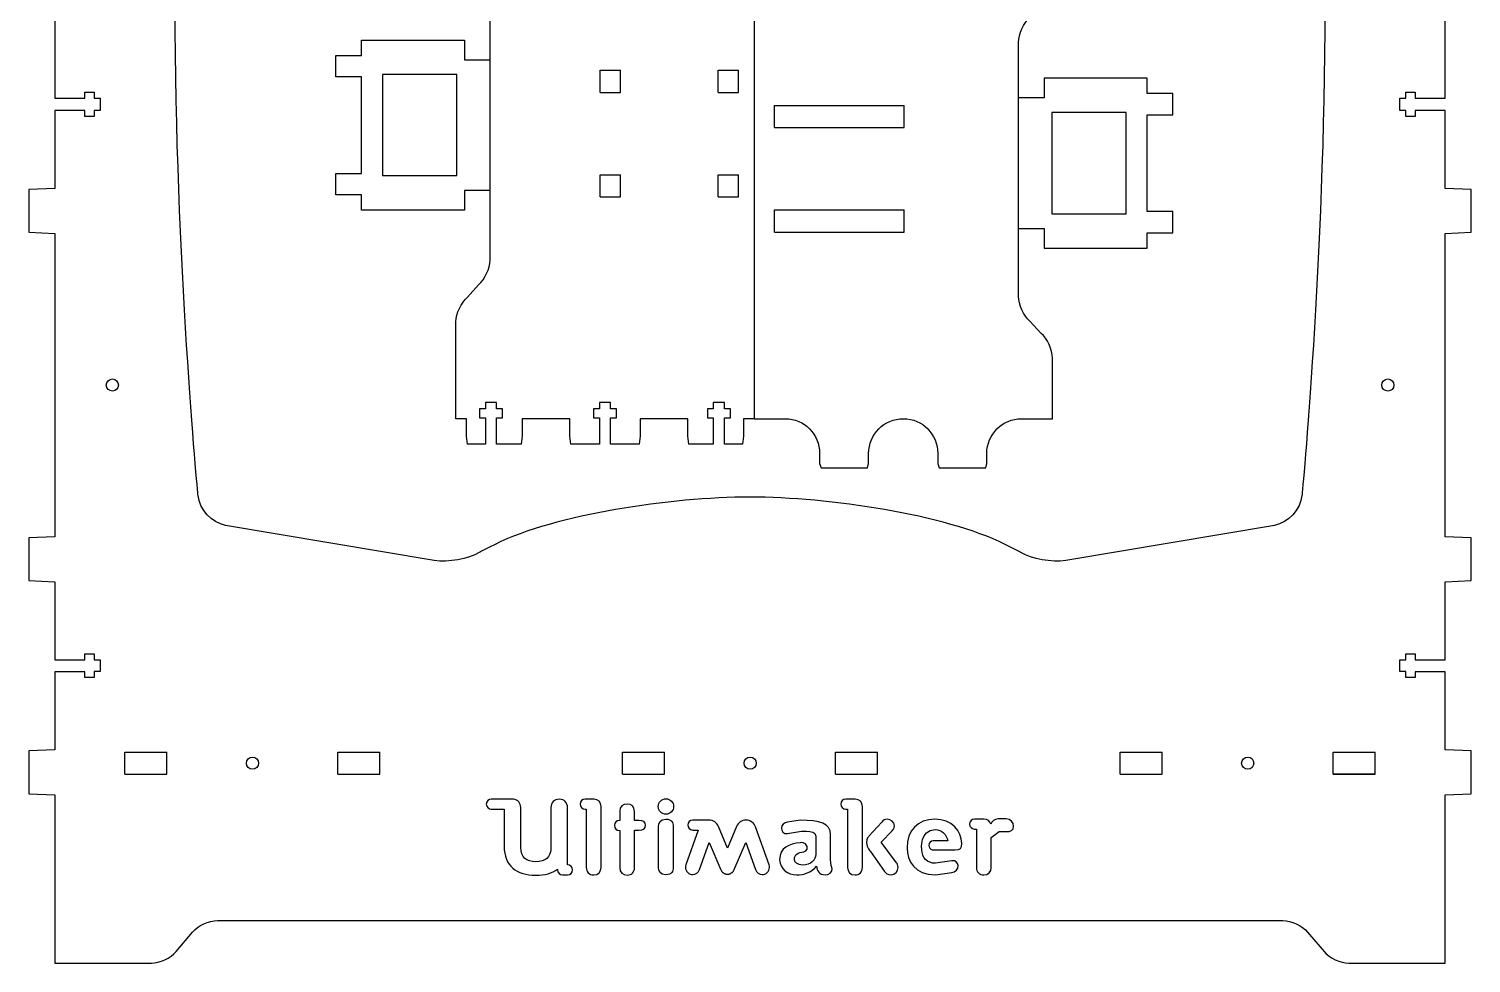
# Model space of a CAD drawing. Header units: millimetres. Extents: x -1166 to -93, y -857 to -63.
# Drawn here: x -805.1 to -466.6, y -856.7 to -637.5 of the extents above; entities that cross this region are included whole.
import ezdxf

# ---------------------------------------------------------------- set-up
doc = ezdxf.new("R2010")
doc.units = ezdxf.units.MM
doc.layers.add('CUTS', color=1, linetype='Continuous', true_color=0xff0000)

msp = doc.modelspace()

# ---------------------------------------------------------------- linework, layer by layer
at = {"layer": 'CUTS', "color": 1, "lineweight": 25, "true_color": 0xff0000}
for p, q in [((-671.05, -652.37), (-671.05, -647.17)), ((-671.05, -647.17), (-666.26, -647.17)), ((-666.26, -652.37), (-666.26, -647.17)), ((-643.36, -652.37), (-643.36, -647.17)), ((-643.36, -647.17), (-638.57, -647.17)), ((-638.57, -652.37), (-638.57, -647.17)), ((-671.05, -652.37), (-666.26, -652.37)), ((-643.36, -652.37), (-638.57, -652.37)), ((-630.14, -660.62), (-630.14, -655.42)), ((-630.14, -655.42), (-599.66, -655.42)), ((-599.66, -660.62), (-599.66, -655.42)), ((-630.14, -660.62), (-599.66, -660.62)), ((-671.05, -676.88), (-671.05, -671.68)), ((-671.05, -671.68), (-666.26, -671.68)), ((-666.26, -676.88), (-666.26, -671.68)), ((-643.36, -676.88), (-643.36, -671.68)), ((-643.36, -671.68), (-638.57, -671.68)), ((-638.57, -676.88), (-638.57, -671.68)), ((-671.05, -676.88), (-666.26, -676.88)), ((-643.36, -676.88), (-638.57, -676.88)), ((-630.14, -685.13), (-630.14, -679.93)), ((-630.14, -679.93), (-599.66, -679.93)), ((-599.66, -685.13), (-599.66, -679.93)), ((-630.14, -685.13), (-599.66, -685.13)), ((-782.54, -812.37), (-782.54, -807.17)), ((-782.54, -807.17), (-772.69, -807.17)), ((-772.69, -812.37), (-772.69, -807.17)), ((-732.54, -812.37), (-732.54, -807.17)), ((-732.54, -807.17), (-722.69, -807.17)), ((-722.69, -812.37), (-722.69, -807.17)), ((-665.76, -812.37), (-665.76, -807.17)), ((-665.76, -807.17), (-655.91, -807.17)), ((-655.91, -812.37), (-655.91, -807.17)), ((-615.76, -812.37), (-615.76, -807.17)), ((-615.76, -807.17), (-605.91, -807.17)), ((-605.91, -812.37), (-605.91, -807.17)), ((-548.98, -812.37), (-548.98, -807.17)), ((-548.98, -807.17), (-539.13, -807.17)), ((-539.13, -812.37), (-539.13, -807.17)), ((-498.98, -812.37), (-498.98, -807.17)), ((-498.98, -807.17), (-489.13, -807.17)), ((-489.13, -812.37), (-489.13, -807.17)), ((-782.54, -812.37), (-772.69, -812.37)), ((-732.54, -812.37), (-722.69, -812.37)), ((-665.76, -812.37), (-655.91, -812.37)), ((-615.76, -812.37), (-605.91, -812.37)), ((-548.98, -812.37), (-539.13, -812.37)), ((-498.98, -812.37), (-489.13, -812.37)), ((-489.13, -812.37), (-498.98, -812.37))]:
    msp.add_line(p, q, dxfattribs=at)
for points in [[(-634.86, -603.37), (-634.86, -728.93), (-627.58, -728.93)], [(-696.86, -691.72), (-696.86, -632.12)], [(-799, -635.45), (-799, -653.74), (-791.98, -653.74), (-791.98, -652.33), (-789.78, -652.33), (-789.78, -653.74), (-788.34, -653.74), (-788.34, -656.6), (-789.78, -656.6), (-789.78, -658), (-791.98, -658), (-791.98, -656.6), (-799, -656.6), (-799, -674.92), (-805.09, -675.17), (-805.09, -685.2), (-799, -685.45), (-799, -756.62), (-805.09, -756.87), (-805.09, -766.93), (-799, -767.18), (-799, -785.47), (-791.98, -785.47), (-791.98, -784.07), (-789.78, -784.07), (-789.78, -785.47), (-788.34, -785.47), (-788.34, -788.25), (-789.78, -788.25), (-789.78, -789.65), (-791.98, -789.65), (-791.98, -788.32), (-799, -788.32), (-799, -806.62), (-805.09, -806.87), (-805.09, -816.92), (-799, -817.17), (-799, -856.68), (-776.33, -856.68)], [(-472.71, -856.68), (-472.71, -817.17), (-466.62, -816.92), (-466.62, -806.87), (-472.71, -806.62), (-472.71, -788.32), (-479.73, -788.32), (-479.73, -789.65), (-481.93, -789.65), (-481.93, -788.25), (-483.37, -788.25), (-483.37, -785.47), (-481.93, -785.47), (-481.93, -784.07), (-479.73, -784.07), (-479.73, -785.47), (-472.71, -785.47), (-472.71, -767.18), (-466.62, -766.93), (-466.62, -756.87), (-472.71, -756.62), (-472.71, -685.45), (-466.62, -685.2), (-466.62, -675.17), (-472.71, -674.92), (-472.71, -656.6), (-479.73, -656.6), (-479.73, -658), (-481.93, -658), (-481.93, -656.6), (-483.37, -656.6), (-483.37, -653.74), (-481.93, -653.74), (-481.93, -652.33), (-479.73, -652.33), (-479.73, -653.74), (-472.71, -653.74), (-472.71, -635.45)], [(-696.83, -675.39), (-702.83, -675.39), (-702.83, -679.99), (-727.03, -679.99), (-727.03, -676.39), (-733.03, -676.39), (-733.03, -671.4), (-727.03, -671.4), (-727.03, -648.7), (-733.03, -648.7), (-733.03, -643.71), (-727.03, -643.71), (-727.03, -640.1), (-702.83, -640.1), (-702.83, -644.71), (-696.83, -644.71)], [(-572.86, -700.22), (-572.86, -640.62)], [(-722.06, -671.9), (-704.66, -671.9), (-704.66, -648.2), (-722.06, -648.2), (-722.06, -671.9), (-722.06, -671.9)], [(-572.83, -684.31), (-566.83, -684.31), (-566.83, -688.92), (-542.63, -688.92), (-542.63, -685.32), (-536.63, -685.32), (-536.63, -680.33), (-542.63, -680.33), (-542.63, -657.62), (-536.63, -657.62), (-536.63, -652.63), (-542.63, -652.63), (-542.63, -649.03), (-566.83, -649.03), (-566.83, -653.63), (-572.83, -653.63)], [(-565, -680.83), (-547.6, -680.83), (-547.6, -657.12), (-565, -657.12), (-565, -680.83), (-565, -680.83)], [(-702.15, -700.4), (-699.56, -697.53)], [(-634.86, -728.98), (-637.38, -728.98), (-637.38, -733.05), (-637.63, -734.88), (-641.86, -734.88), (-641.86, -728.75), (-640.46, -728.75), (-640.46, -726.65), (-641.86, -726.65), (-641.86, -725.12), (-644.46, -725.12), (-644.46, -726.65), (-645.86, -726.65), (-645.86, -728.75), (-644.46, -728.75), (-644.46, -734.88), (-650.18, -734.88), (-650.44, -733.05), (-650.44, -728.98), (-661.61, -728.98), (-661.61, -733.05), (-661.86, -734.88), (-668.58, -734.88), (-668.58, -728.75), (-667.18, -728.75), (-667.18, -726.65), (-668.58, -726.65), (-668.58, -725.12), (-671.18, -725.12), (-671.18, -726.65), (-672.58, -726.65), (-672.58, -728.75), (-671.18, -728.75), (-671.18, -734.88), (-677.91, -734.88), (-678.16, -733.05), (-678.16, -728.98), (-689.33, -728.98), (-689.33, -733.05), (-689.58, -734.88), (-695.31, -734.88), (-695.31, -728.75), (-693.91, -728.75), (-693.91, -726.65), (-695.31, -726.65), (-695.31, -725.12), (-697.91, -725.12), (-697.91, -726.65), (-699.31, -726.65), (-699.31, -728.75), (-697.91, -728.75), (-697.91, -734.88), (-702.13, -734.88), (-702.38, -733.05), (-702.38, -728.98), (-704.86, -728.98), (-704.86, -706.21)], [(-567.56, -708.9), (-570.15, -706.03)], [(-572.13, -728.93), (-564.85, -728.93), (-564.85, -714.71)], [(-619.53, -737.08), (-619.53, -739.46), (-619.18, -740.48), (-608.26, -740.48), (-608.01, -739.46), (-608.01, -737.08)], [(-591.8, -737.08), (-591.8, -739.46), (-591.46, -740.48), (-580.53, -740.48), (-580.28, -739.46), (-580.28, -737.08)], [(-709.96, -762.23), (-758.91, -753.96)], [(-512.79, -753.96), (-561.75, -762.23)], [(-695.69, -758.41), (-696.98, -759.06)], [(-574.73, -759.06), (-576.01, -758.41)], [(-770.52, -853.97), (-766.66, -849.38)], [(-760.84, -846.68), (-510.81, -846.68)], [(-505, -849.38), (-501.14, -853.97)], [(-495.33, -856.68), (-472.71, -856.68), (-472.71, -856.68)]]:
    msp.add_lwpolyline(points, dxfattribs=at)
at = {"layer": 'CUTS', "color": 1, "true_color": 0xff0000}
for points in [[(-691.64, -818.19), (-696.56, -818.19)], [(-672.67, -818.19), (-674.53, -818.19)], [(-611.52, -818.19), (-613.37, -818.19)], [(-696.56, -820.53), (-693.55, -820.53), (-693.55, -829.22)], [(-689.65, -829.53), (-689.65, -820.16)], [(-682.57, -820.16), (-682.57, -829.53)], [(-678.67, -829.22), (-678.67, -820.16)], [(-674.53, -820.53), (-674.27, -820.53), (-674.27, -834.21)], [(-670.8, -834.21), (-670.8, -819.94)], [(-666.43, -821.08), (-666.43, -823.21), (-666.49, -823.21)], [(-661.91, -823.2), (-662.96, -823.2), (-662.96, -821.08)], [(-613.37, -820.53), (-612.94, -820.53), (-612.94, -834.21)], [(-609.47, -834.21), (-609.47, -819.94)], [(-666.49, -825.55), (-666.43, -825.55), (-666.43, -834.28)], [(-662.96, -834.28), (-662.96, -825.48), (-661.91, -825.48)], [(-657.32, -834.21), (-657.32, -824.63), (-657.32, -824.63)], [(-653.85, -824.63), (-653.85, -834.21)], [(-649.29, -825.44), (-648, -825.44), (-650.91, -833.57)], [(-645.84, -823.1), (-649.29, -823.1)], [(-639.02, -824.64), (-641.14, -829.67), (-643.25, -824.64)], [(-631.37, -833.57), (-634.54, -824.7)], [(-624.06, -823.13), (-627.09, -823.63)], [(-627.09, -826.27), (-623.8, -825.74), (-622.62, -825.74)], [(-604.95, -823.56), (-607.97, -826.91)], [(-601.46, -833.14), (-605.07, -828.29), (-602.51, -825.6)], [(-581.29, -822.87), (-583.15, -822.87)], [(-583.15, -825.21), (-582.72, -825.21), (-582.72, -834.21)], [(-579.25, -834.21), (-579.25, -827.21), (-577.41, -825.82), (-575.7, -825.82)], [(-575.7, -822.84), (-577.67, -822.84)], [(-647.68, -834.73), (-645.4, -828.37), (-642.72, -834.76)], [(-639.55, -834.76), (-639.55, -834.74), (-639.55, -834.74), (-636.87, -828.37), (-634.6, -834.73)], [(-620.43, -826.89), (-620.43, -831.14)], [(-616.96, -832.28), (-616.96, -826.46)], [(-589.46, -828), (-592.84, -828)], [(-678.67, -833.63), (-678.67, -829.78)], [(-607.59, -830.5), (-604.31, -835.14)], [(-593.1, -830.07), (-593.1, -830.07), (-593.08, -830.07), (-593.08, -830.07)], [(-592.84, -830.1), (-588.17, -830.1)], [(-587.93, -830.07), (-587.69, -830.07)], [(-681.01, -834.64), (-681.01, -834.8)], [(-679.84, -835.97), (-678.67, -835.97)], [(-631.37, -833.57), (-631.37, -833.57)], [(-588.5, -832.64), (-592.32, -833.23), (-592.33, -833.24)], [(-592.33, -835.95), (-588.5, -835.42)]]:
    msp.add_lwpolyline(points, dxfattribs=at)
at = {"layer": 'CUTS', "color": 1, "lineweight": 25, "true_color": 0xff0000}
for points in [[(-765.39, -746.92), (-765.39, -746.92), (-770.74, -691.05), (-770.74, -632.47)], [(-500.97, -632.47), (-500.97, -691.05), (-506.32, -746.92), (-506.32, -746.92)], [(-572.86, -640.62), (-572.86, -638.68), (-571.64, -636.06), (-570.15, -634.81)], [(-699.56, -697.53), (-698.07, -696.28), (-696.86, -693.67), (-696.86, -691.72)], [(-704.86, -706.21), (-704.86, -704.26), (-703.64, -701.65), (-702.15, -700.4)], [(-570.15, -706.03), (-571.64, -704.78), (-572.86, -702.17), (-572.86, -700.22)], [(-564.85, -714.71), (-564.85, -712.76), (-566.07, -710.15), (-567.56, -708.9)], [(-786.91, -721.04), (-786.91, -720.25), (-786.27, -719.61), (-785.48, -719.61)], [(-785.48, -719.61), (-784.7, -719.61), (-784.06, -720.25), (-784.06, -721.04)], [(-487.61, -721.04), (-487.61, -720.25), (-486.97, -719.61), (-486.19, -719.61)], [(-486.19, -719.61), (-485.4, -719.61), (-484.76, -720.25), (-484.76, -721.04)], [(-785.48, -722.46), (-786.27, -722.46), (-786.91, -721.82), (-786.91, -721.04)], [(-784.06, -721.04), (-784.06, -721.82), (-784.7, -722.46), (-785.48, -722.46)], [(-486.19, -722.46), (-486.97, -722.46), (-487.61, -721.82), (-487.61, -721.04)], [(-484.76, -721.04), (-484.76, -721.82), (-485.4, -722.46), (-486.19, -722.46)], [(-627.58, -728.93), (-623.08, -728.93), (-619.53, -732.58), (-619.53, -737.08)], [(-608.01, -737.08), (-608.01, -732.58), (-604.36, -728.93), (-599.86, -728.93)], [(-599.86, -728.93), (-595.35, -728.93), (-591.8, -732.58), (-591.8, -737.08)], [(-580.28, -737.08), (-580.28, -732.58), (-576.63, -728.93), (-572.13, -728.93)], [(-758.91, -753.96), (-762.16, -753.38), (-765.08, -750.21), (-765.39, -746.92)], [(-635.85, -747.33), (-654.38, -747.33), (-681.56, -751.43), (-695.69, -758.41)], [(-576.01, -758.41), (-590.15, -751.43), (-617.32, -747.33), (-635.85, -747.33)], [(-506.32, -746.92), (-506.63, -750.21), (-509.55, -753.38), (-512.79, -753.96)], [(-699.42, -760.32), (-701.95, -761.84), (-706.69, -762.7), (-709.96, -762.23)], [(-696.98, -759.06), (-699.42, -760.32), (-699.42, -760.32), (-699.42, -760.32)], [(-572.28, -760.32), (-572.28, -760.32), (-572.28, -760.32), (-574.73, -759.06)], [(-561.75, -762.23), (-565.01, -762.7), (-569.75, -761.84), (-572.28, -760.32)], [(-754.04, -809.77), (-754.04, -808.99), (-753.4, -808.35), (-752.62, -808.35)], [(-752.62, -808.35), (-751.83, -808.35), (-751.19, -808.99), (-751.19, -809.77)], [(-637.26, -809.77), (-637.26, -808.99), (-636.62, -808.35), (-635.84, -808.35)], [(-635.84, -808.35), (-635.05, -808.35), (-634.41, -808.99), (-634.41, -809.77)], [(-520.48, -809.77), (-520.48, -808.99), (-519.84, -808.35), (-519.05, -808.35)], [(-519.05, -808.35), (-518.27, -808.35), (-517.63, -808.99), (-517.63, -809.77)], [(-752.62, -811.2), (-753.4, -811.2), (-754.04, -810.56), (-754.04, -809.77)], [(-751.19, -809.77), (-751.19, -810.56), (-751.83, -811.2), (-752.62, -811.2)], [(-635.84, -811.2), (-636.62, -811.2), (-637.26, -810.56), (-637.26, -809.77)], [(-634.41, -809.77), (-634.41, -810.56), (-635.05, -811.2), (-635.84, -811.2)], [(-519.05, -811.2), (-519.84, -811.2), (-520.48, -810.56), (-520.48, -809.77)], [(-517.63, -809.77), (-517.63, -810.56), (-518.27, -811.2), (-519.05, -811.2)], [(-766.66, -849.38), (-765.41, -847.89), (-762.79, -846.68), (-760.84, -846.68)], [(-510.81, -846.68), (-508.87, -846.68), (-506.25, -847.89), (-505, -849.38)], [(-776.33, -856.68), (-774.39, -856.68), (-771.77, -855.46), (-770.52, -853.97)], [(-501.14, -853.97), (-499.89, -855.46), (-497.27, -856.68), (-495.33, -856.68)]]:
    msp.add_open_spline(points, degree=3, dxfattribs=at)
at = {"layer": 'CUTS', "color": 1, "true_color": 0xff0000}
for points in [[(-696.56, -818.19), (-697.2, -818.19), (-697.73, -818.71), (-697.73, -819.36)], [(-691.35, -818.23), (-691.44, -818.2), (-691.54, -818.19), (-691.64, -818.19)], [(-689.65, -820.16), (-689.65, -819.08), (-690.31, -818.34), (-691.35, -818.23)], [(-680.62, -818.21), (-681.81, -818.21), (-682.57, -818.99), (-682.57, -820.16)], [(-678.67, -820.16), (-678.67, -818.99), (-679.43, -818.21), (-680.62, -818.21)], [(-674.53, -818.19), (-675.18, -818.19), (-675.7, -818.71), (-675.7, -819.36)], [(-672.43, -818.21), (-672.51, -818.2), (-672.59, -818.19), (-672.67, -818.19)], [(-670.8, -819.94), (-670.8, -818.84), (-671.44, -818.25), (-672.43, -818.21)], [(-657.39, -819.92), (-657.39, -818.92), (-656.58, -818.11), (-655.59, -818.11)], [(-655.59, -818.11), (-654.59, -818.11), (-653.78, -818.92), (-653.78, -819.92)], [(-613.37, -818.19), (-614.02, -818.19), (-614.54, -818.71), (-614.54, -819.36)], [(-611.28, -818.21), (-611.35, -818.2), (-611.43, -818.19), (-611.52, -818.19)], [(-611.21, -818.21), (-611.23, -818.21), (-611.25, -818.21), (-611.28, -818.21)], [(-609.47, -819.94), (-609.47, -818.8), (-610.16, -818.21), (-611.21, -818.21)], [(-697.73, -819.36), (-697.73, -820), (-697.2, -820.53), (-696.56, -820.53)], [(-675.7, -819.36), (-675.7, -820), (-675.18, -820.53), (-674.53, -820.53)], [(-664.69, -819.35), (-665.74, -819.35), (-666.43, -819.94), (-666.43, -821.08)], [(-662.96, -821.08), (-662.96, -819.94), (-663.65, -819.35), (-664.69, -819.35)], [(-655.59, -821.73), (-656.58, -821.73), (-657.39, -820.92), (-657.39, -819.92)], [(-653.78, -819.92), (-653.78, -820.92), (-654.59, -821.73), (-655.59, -821.73)], [(-614.54, -819.36), (-614.54, -820), (-614.02, -820.53), (-613.37, -820.53)], [(-666.49, -823.21), (-667.14, -823.21), (-667.66, -823.73), (-667.66, -824.38)], [(-667.66, -824.38), (-667.66, -825.02), (-667.14, -825.55), (-666.49, -825.55)], [(-660.34, -824.34), (-660.34, -823.51), (-660.89, -823.2), (-661.91, -823.2)], [(-661.91, -825.48), (-660.89, -825.48), (-660.34, -825.17), (-660.34, -824.34)], [(-657.32, -824.63), (-657.32, -823.7), (-656.94, -822.89), (-655.59, -822.89)], [(-655.59, -822.89), (-654.23, -822.89), (-653.85, -823.7), (-653.85, -824.63)], [(-649.29, -823.1), (-649.94, -823.1), (-650.46, -823.63), (-650.46, -824.27)], [(-650.46, -824.27), (-650.46, -824.92), (-649.94, -825.44), (-649.29, -825.44)], [(-645.57, -823.14), (-645.66, -823.12), (-645.75, -823.1), (-645.84, -823.1)], [(-645.48, -823.13), (-645.51, -823.13), (-645.54, -823.14), (-645.57, -823.14)], [(-645.47, -823.13), (-645.47, -823.13), (-645.48, -823.13), (-645.48, -823.13)], [(-643.25, -824.64), (-643.6, -823.74), (-644.48, -823.14), (-645.47, -823.13)], [(-636.8, -823.13), (-637.79, -823.13), (-638.67, -823.74), (-639.02, -824.64)], [(-636.79, -823.13), (-636.79, -823.13), (-636.8, -823.13), (-636.8, -823.13)], [(-634.54, -824.7), (-634.87, -823.76), (-635.78, -823.13), (-636.79, -823.13)], [(-627.09, -823.63), (-627.81, -823.78), (-628.47, -824.17), (-628.47, -825.01)], [(-628.47, -825.01), (-628.47, -825.66), (-628.02, -826.4), (-627.09, -826.27)], [(-616.96, -826.46), (-616.96, -823.96), (-619.48, -823.13), (-624.06, -823.13)], [(-622.62, -825.74), (-621.46, -825.74), (-620.43, -825.89), (-620.43, -826.89)], [(-603.62, -822.89), (-604.15, -822.89), (-604.6, -823.18), (-604.95, -823.56)], [(-601.98, -824.46), (-601.98, -823.58), (-602.84, -822.89), (-603.62, -822.89)], [(-602.51, -825.6), (-602.2, -825.27), (-601.98, -825.08), (-601.98, -824.46)], [(-592.45, -822.89), (-596.56, -822.89), (-599.01, -825.6), (-599.01, -829.65)], [(-595.54, -830.07), (-595.54, -830.07), (-596.1, -825.32), (-592.37, -825.32)], [(-586.17, -828.57), (-586.17, -825.72), (-588.45, -822.89), (-592.45, -822.89)], [(-592.37, -825.32), (-590.86, -825.32), (-589.68, -826.44), (-589.46, -828)], [(-583.15, -822.87), (-583.8, -822.87), (-584.32, -823.4), (-584.32, -824.04)], [(-584.32, -824.04), (-584.32, -824.69), (-583.8, -825.21), (-583.15, -825.21)], [(-581.05, -822.9), (-581.13, -822.88), (-581.21, -822.87), (-581.29, -822.87)], [(-580.98, -822.89), (-581.01, -822.89), (-581.03, -822.9), (-581.05, -822.9)], [(-579.32, -824.08), (-579.51, -823.3), (-580.12, -822.89), (-580.98, -822.89)], [(-577.67, -822.84), (-578.46, -822.84), (-579.11, -823.37), (-579.32, -824.08)], [(-573.98, -824.55), (-573.98, -823.61), (-574.75, -822.84), (-575.7, -822.84)], [(-575.7, -825.82), (-574.75, -825.82), (-573.98, -825.5), (-573.98, -824.55)], [(-693.55, -829.22), (-693.55, -833.92), (-690.65, -836.04), (-686.11, -836.04)], [(-678.68, -829.64), (-678.68, -829.5), (-678.67, -829.36), (-678.67, -829.22)], [(-624.05, -828.41), (-626.71, -828.72), (-628.9, -829.53), (-628.9, -832.4)], [(-622.47, -829.29), (-622.75, -828.25), (-624.05, -828.41), (-624.05, -828.41)], [(-607.97, -826.91), (-607.97, -826.91), (-608.53, -827.42), (-608.53, -828.43)], [(-608.53, -828.43), (-608.53, -829.49), (-607.59, -830.5), (-607.59, -830.5)], [(-592.84, -828), (-593.42, -828), (-593.89, -828.47), (-593.89, -829.05)], [(-593.89, -829.05), (-593.89, -829.54), (-593.55, -829.95), (-593.1, -830.07)], [(-587.69, -830.07), (-586.52, -830.07), (-586.17, -829.76), (-586.17, -828.57)], [(-686.11, -832.9), (-688.35, -832.9), (-689.65, -831.86), (-689.65, -829.53)], [(-682.57, -829.53), (-682.57, -831.86), (-683.88, -832.9), (-686.11, -832.9)], [(-678.67, -829.78), (-678.67, -829.73), (-678.68, -829.69), (-678.68, -829.64)], [(-628.9, -832.4), (-628.9, -834.59), (-626.95, -835.95), (-624.98, -835.95)], [(-625.43, -832.24), (-625.43, -831.19), (-624.64, -830.74), (-623.19, -830.52)], [(-623.5, -833.66), (-624.69, -833.66), (-625.43, -833.02), (-625.43, -832.24)], [(-620.43, -831.14), (-620.43, -832.43), (-621.6, -833.66), (-623.5, -833.66)], [(-623.19, -830.52), (-623.19, -830.52), (-622.19, -830.32), (-622.47, -829.29)], [(-616.61, -834.62), (-616.61, -834.07), (-616.96, -833.73), (-616.96, -832.28)], [(-599.01, -829.65), (-599.01, -832.67), (-597.18, -835.95), (-592.33, -835.95)], [(-592.33, -833.24), (-594.35, -833.24), (-595.54, -831.9), (-595.54, -830.07)], [(-593.08, -830.07), (-593, -830.09), (-592.92, -830.1), (-592.84, -830.1)], [(-587.02, -833.73), (-587.09, -833.09), (-587.58, -832.5), (-588.5, -832.64)], [(-588.17, -830.1), (-588.09, -830.1), (-588.01, -830.09), (-587.93, -830.07)], [(-686.11, -836.04), (-684.02, -836.04), (-682.28, -835.59), (-681.01, -834.64)], [(-681.01, -834.8), (-681.01, -835.44), (-680.49, -835.97), (-679.84, -835.97)], [(-677.5, -834.8), (-677.5, -834.15), (-678.02, -833.63), (-678.67, -833.63)], [(-678.67, -835.97), (-678.02, -835.97), (-677.5, -835.44), (-677.5, -834.8)], [(-674.27, -834.21), (-674.27, -835.35), (-673.58, -835.95), (-672.53, -835.95)], [(-672.53, -835.95), (-671.49, -835.95), (-670.8, -835.35), (-670.8, -834.21)], [(-666.43, -834.28), (-666.43, -835.42), (-665.74, -836.02), (-664.7, -836.02)], [(-664.7, -836.02), (-663.65, -836.02), (-662.96, -835.42), (-662.96, -834.28)], [(-655.59, -835.95), (-656.94, -835.95), (-657.32, -835.14), (-657.32, -834.21)], [(-653.85, -834.21), (-653.85, -835.14), (-654.23, -835.95), (-655.59, -835.95)], [(-650.91, -833.57), (-651.23, -834.46), (-650.76, -835.45), (-649.87, -835.77)], [(-649.87, -835.77), (-649.68, -835.83), (-649.48, -835.87), (-649.29, -835.87)], [(-649.29, -835.87), (-648.59, -835.87), (-647.93, -835.43), (-647.68, -834.73)], [(-642.72, -834.76), (-642.68, -834.85), (-642.63, -834.94), (-642.58, -835.02)], [(-642.58, -835.02), (-642.57, -835.04), (-642.55, -835.06), (-642.54, -835.08)], [(-642.54, -835.08), (-642.49, -835.14), (-642.45, -835.2), (-642.39, -835.26)], [(-642.39, -835.26), (-642.37, -835.28), (-642.35, -835.3), (-642.33, -835.32)], [(-642.33, -835.32), (-642.27, -835.38), (-642.21, -835.43), (-642.15, -835.48)], [(-642.15, -835.48), (-642.13, -835.49), (-642.11, -835.51), (-642.09, -835.52)], [(-642.09, -835.52), (-642.01, -835.57), (-641.92, -835.62), (-641.82, -835.66)], [(-641.82, -835.66), (-641.82, -835.67), (-641.81, -835.67), (-641.8, -835.68)], [(-641.8, -835.68), (-641.78, -835.68), (-641.77, -835.69), (-641.75, -835.69)], [(-641.75, -835.69), (-641.68, -835.72), (-641.6, -835.74), (-641.53, -835.76)], [(-641.53, -835.76), (-641.49, -835.77), (-641.46, -835.78), (-641.43, -835.78)], [(-641.43, -835.78), (-641.34, -835.8), (-641.24, -835.81), (-641.14, -835.81)], [(-641.14, -835.81), (-641.14, -835.81), (-641.14, -835.81), (-641.14, -835.81)], [(-641.14, -835.81), (-641.13, -835.81), (-641.13, -835.81), (-641.13, -835.81)], [(-641.13, -835.81), (-641.03, -835.81), (-640.94, -835.8), (-640.84, -835.78)], [(-640.84, -835.78), (-640.81, -835.78), (-640.78, -835.77), (-640.75, -835.76)], [(-640.75, -835.76), (-640.67, -835.74), (-640.6, -835.72), (-640.52, -835.69)], [(-640.52, -835.69), (-640.51, -835.69), (-640.49, -835.68), (-640.47, -835.68)], [(-640.47, -835.68), (-640.46, -835.67), (-640.46, -835.67), (-640.45, -835.66)], [(-640.45, -835.66), (-640.36, -835.62), (-640.27, -835.58), (-640.18, -835.52)], [(-640.18, -835.52), (-640.16, -835.51), (-640.14, -835.49), (-640.12, -835.48)], [(-640.12, -835.48), (-640.06, -835.43), (-640, -835.38), (-639.95, -835.32)], [(-639.95, -835.32), (-639.92, -835.3), (-639.9, -835.28), (-639.88, -835.26)], [(-639.88, -835.26), (-639.83, -835.2), (-639.78, -835.14), (-639.74, -835.08)], [(-639.74, -835.08), (-639.72, -835.06), (-639.71, -835.04), (-639.69, -835.02)], [(-639.69, -835.02), (-639.64, -834.94), (-639.59, -834.85), (-639.55, -834.76)], [(-634.6, -834.73), (-634.35, -835.43), (-633.69, -835.87), (-632.98, -835.87)], [(-632.98, -835.87), (-632.79, -835.87), (-632.6, -835.83), (-632.4, -835.76)], [(-632.4, -835.76), (-631.51, -835.45), (-631.05, -834.46), (-631.37, -833.57)], [(-624.98, -835.95), (-623.14, -835.95), (-621.57, -835.42), (-620.22, -833.93)], [(-620.22, -833.93), (-620.17, -835), (-619.67, -835.95), (-618.17, -835.95)], [(-618.17, -835.95), (-617.34, -835.95), (-616.61, -835.4), (-616.61, -834.62)], [(-612.94, -834.21), (-612.94, -835.35), (-612.25, -835.95), (-611.21, -835.95)], [(-611.21, -835.95), (-610.16, -835.95), (-609.47, -835.35), (-609.47, -834.21)], [(-604.31, -835.14), (-604.05, -835.52), (-603.6, -835.95), (-602.74, -835.95)], [(-602.74, -835.95), (-601.82, -835.95), (-601.1, -835.14), (-601.1, -834.26)], [(-601.1, -834.26), (-601.1, -833.69), (-601.34, -833.31), (-601.46, -833.14)], [(-588.5, -835.42), (-587.69, -835.27), (-586.92, -834.67), (-587.02, -833.73)], [(-582.72, -834.21), (-582.72, -835.35), (-582.03, -835.95), (-580.98, -835.95)], [(-580.98, -835.95), (-579.94, -835.95), (-579.25, -835.35), (-579.25, -834.21)]]:
    msp.add_open_spline(points, degree=3, dxfattribs=at)

doc.saveas('drawing.dxf')
